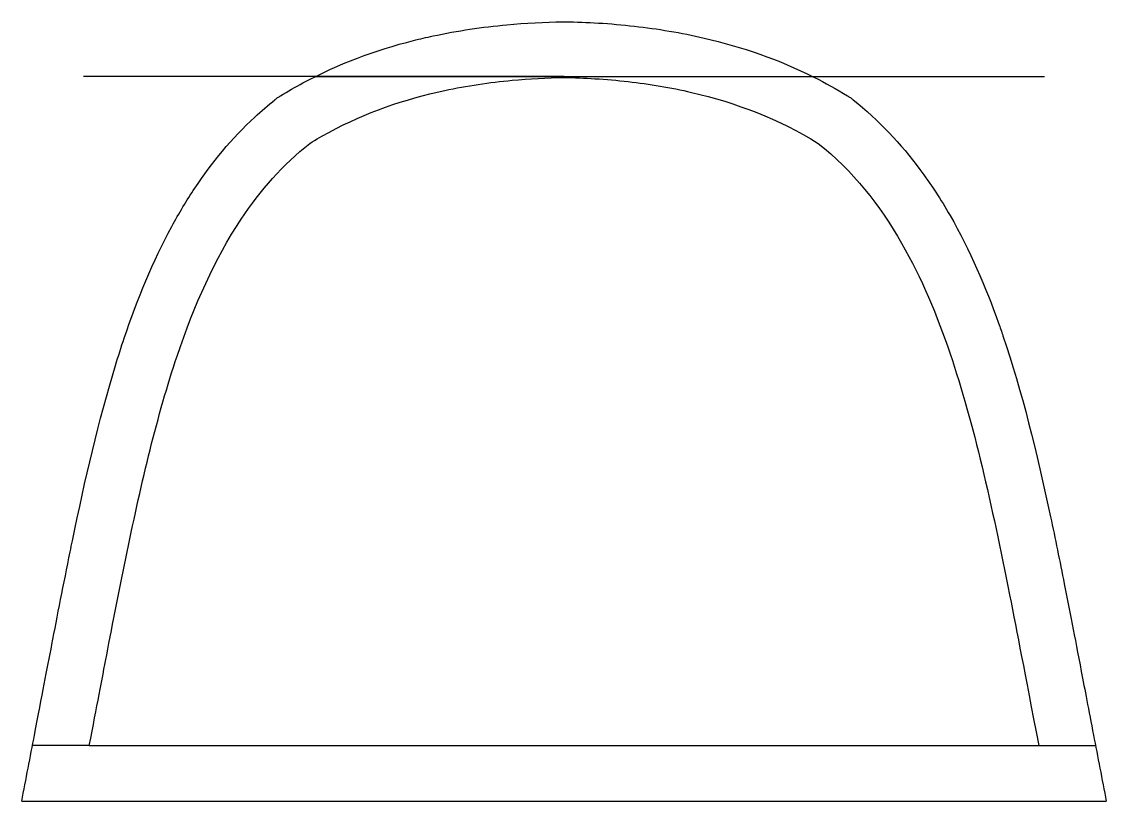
# Model space of a CAD drawing. Header units: inches. Extents: x -19.4 to 19.4, y -2 to 26.
import ezdxf

# ---------------------------------------------------------------- set-up
doc = ezdxf.new("R2010")
doc.units = ezdxf.units.IN
doc.layers.get('0').update_dxf_attribs({"linetype": 'CONTINUOUS'})

msp = doc.modelspace()

# ---------------------------------------------------------------- linework, layer by layer
for p, q in [((0, 24), (-17.223, 24)), ((-8.907, 24), (8.907, 24)), ((0, 24), (17.223, 24)), ((-17.016, 0), (17.016, 0)), ((17.016, 0), (19.053, 0)), ((-17.016, 0), (-19.053, 0)), ((-19.438, -2), (19.438, -2))]:
    msp.add_line(p, q)
for points, knots in [([(-10.265, 23.24), (-10.231, 23.261), (-10.196, 23.282), (-10.162, 23.303), (-9.898, 23.466), (-9.63, 23.62), (-9.357, 23.767), (-8.084, 24.452), (-6.752, 24.945), (-5.396, 25.288), (-5.163, 25.347), (-4.93, 25.401), (-4.695, 25.451), (-3.813, 25.641), (-2.926, 25.771), (-2.045, 25.853), (-1.374, 25.916), (-0.703, 25.951), (-0.037, 25.964), (-0.025, 25.964), (-0.012, 25.964), (0, 25.964)], [-24.528077, -24.528077, -24.528077, -24.528077, -24.222507, -24.222507, -24.222507, -22.167186, -22.167186, -22.167186, -12.573694, -12.573694, -12.573694, -10.927281, -10.927281, -10.927281, -4.725778, -4.725778, -4.725778, 0, 0, 0, 0.093977, 0.093977, 0.093977, 0.093977]), ([(0, 25.964), (0.012, 25.964), (0.025, 25.964), (0.037, 25.964), (0.435, 25.956), (0.835, 25.941), (1.235, 25.916), (1.664, 25.889), (2.095, 25.852), (2.525, 25.803), (3.357, 25.709), (4.194, 25.571), (5.025, 25.378), (6.375, 25.064), (7.693, 24.61), (8.955, 23.976), (9.364, 23.771), (9.766, 23.547), (10.162, 23.303), (10.196, 23.282), (10.231, 23.261), (10.265, 23.24)], [-24.527032, -24.527032, -24.527032, -24.527032, -24.43248, -24.43248, -24.43248, -21.590865, -21.590865, -21.590865, -18.541928, -18.541928, -18.541928, -12.654767, -12.654767, -12.654767, -3.096252, -3.096252, -3.096252, 0, 0, 0, 0.307095, 0.307095, 0.307095, 0.307095]), ([(-9.114, 21.6), (-8.883, 21.742), (-8.648, 21.877), (-7.104, 22.708), (-5.718, 23.186), (-3.479, 23.667), (-2.67, 23.786), (-1.242, 23.919), (-0.62, 23.952), (0, 23.964)], [-24.222507, -24.222507, -24.222507, -24.222507, -22.167186, -22.167186, -10.927281, -10.927281, -4.725778, -4.725778, 0, 0, 0, 0]), ([(0, 23.964), (0.371, 23.957), (0.741, 23.942), (1.508, 23.895), (1.905, 23.861), (3.063, 23.73), (3.824, 23.603), (6.181, 23.056), (7.699, 22.47), (9.114, 21.6)], [-24.43248, -24.43248, -24.43248, -24.43248, -21.590865, -21.590865, -18.541928, -18.541928, -12.654767, -12.654767, 0, 0, 0, 0]), ([(-19.438, -2), (-19.286, -1.207), (-19.133, -0.414), (-18.98, 0.378), (-18.702, 1.824), (-18.53, 2.721), (-18.355, 3.63), (-18.165, 4.615), (-17.931, 5.824), (-17.702, 6.944), (-17.675, 7.08), (-17.647, 7.215), (-17.62, 7.348), (-17.165, 9.551), (-16.681, 11.66), (-16.075, 13.637), (-15.975, 13.964), (-15.871, 14.289), (-15.763, 14.609), (-15.29, 16.016), (-14.738, 17.363), (-14.056, 18.621), (-13.801, 19.092), (-13.527, 19.55), (-13.232, 19.993), (-12.622, 20.909), (-11.914, 21.772), (-11.083, 22.543), (-10.851, 22.758), (-10.61, 22.965), (-10.36, 23.165), (-10.328, 23.19), (-10.296, 23.215), (-10.265, 23.24)], [-54.197502, -54.197502, -54.197502, -54.197502, -50.924896, -50.924896, -50.924896, -44.951496, -44.951496, -44.951496, -38.473508, -38.473508, -38.473508, -37.687875, -37.687875, -37.687875, -24.633881, -24.633881, -24.633881, -22.46892, -22.46892, -22.46892, -12.956298, -12.956298, -12.956298, -9.396841, -9.396841, -9.396841, -2.047254, -2.047254, -2.047254, 0, 0, 0, 0.307095, 0.307095, 0.307095, 0.307095]), ([(10.265, 23.24), (10.296, 23.215), (10.328, 23.19), (10.36, 23.165), (11.288, 22.426), (12.079, 21.578), (12.756, 20.668), (13.153, 20.136), (13.51, 19.583), (13.836, 19.016), (14.555, 17.762), (15.115, 16.445), (15.576, 15.15), (15.63, 14.998), (15.683, 14.846), (15.734, 14.695), (16.412, 12.696), (16.943, 10.532), (17.44, 8.206), (17.607, 7.422), (17.77, 6.619), (17.933, 5.798), (18.123, 4.838), (18.293, 3.952), (18.542, 2.657), (18.665, 2.017), (18.807, 1.277), (18.98, 0.378), (19.133, -0.414), (19.286, -1.207), (19.438, -2)], [-133.735323, -133.735323, -133.735323, -133.735323, -132.96264, -132.96264, -132.96264, -113.884157, -113.884157, -113.884157, -102.712327, -102.712327, -102.712327, -78.030465, -78.030465, -78.030465, -75.133306, -75.133306, -75.133306, -36.854968, -36.854968, -36.854968, -23.953578, -23.953578, -23.953578, -8.857339, -8.857339, -8.857339, -1.399182, -1.399182, -1.399182, 5.175152, 5.175152, 5.175152, 5.175152]), ([(-17.016, 0), (-16.738, 1.447), (-16.566, 2.345), (-16.179, 4.354), (-15.911, 5.733), (-15.137, 9.479), (-14.581, 11.848), (-13.254, 15.795), (-12.518, 17.457), (-10.883, 19.912), (-10.079, 20.832), (-9.114, 21.6)], [-50.924896, -50.924896, -50.924896, -50.924896, -44.951496, -44.951496, -37.687875, -37.687875, -22.46892, -22.46892, -9.396841, -9.396841, 0, 0, 0, 0]), ([(9.114, 21.6), (10.348, 20.617), (11.316, 19.389), (12.817, 16.773), (13.38, 15.409), (14.694, 11.535), (15.33, 8.642), (16.253, 3.985), (16.493, 2.72), (17.016, 0)], [-132.96264, -132.96264, -132.96264, -132.96264, -102.712327, -102.712327, -75.133306, -75.133306, -23.953578, -23.953578, -1.399182, -1.399182, -1.399182, -1.399182])]:
    msp.add_open_spline(points, degree=3, knots=knots)

doc.saveas('drawing.dxf')
